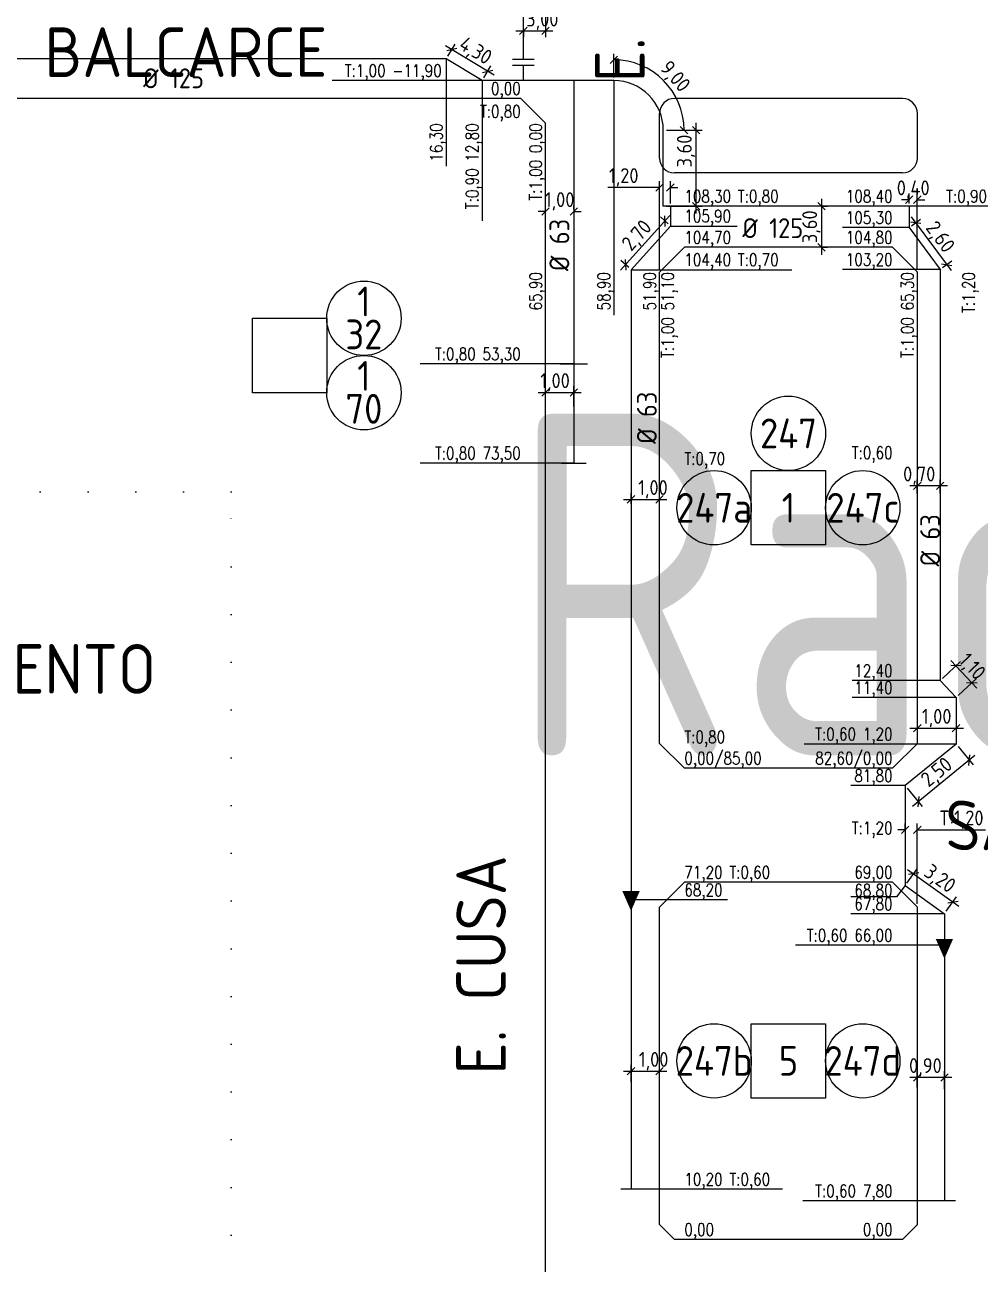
# Model space of a CAD drawing. Extents: x -48 to 13651, y -112 to 3468.
# Drawn here: x 987.2 to 1179.9, y 1234.2 to 1484 of the extents above; entities that cross this region are included whole.
import ezdxf
from ezdxf.enums import TextEntityAlignment as Align

# ---------------------------------------------------------------- set-up
doc = ezdxf.new("R2010")
doc.units = 0
doc.header["$LTSCALE"] = 6
doc.header["$MEASUREMENT"] = 0
doc.linetypes.add('DOT2', pattern=[3.175, 0, -3.175])
doc.linetypes.add('HIDDEN', pattern=[0.375, 0.25, -0.125])
doc.layers.get('0').update_dxf_attribs({"linetype": 'CONTINUOUS'})
doc.layers.get('DEFPOINTS').update_dxf_attribs({"linetype": 'CONTINUOUS'})
for name, color, linetype in [('125', 101, 'CONTINUOUS'), ('50', 41, 'CONTINUOUS'), ('63', 171, 'CONTINUOUS'), ('CAS', 7, 'CONTINUOUS'), ('CAÑERIA SIN CROQUIS', 210, 'HIDDEN'), ('Caño 110mm', 170, 'CONTINUOUS'), ('COTA', 2, 'CONTINUOUS'), ('MANZANAS', 7, 'CONTINUOUS'), ('NOMB_CALLES', 4, 'CONTINUOUS'), ('NUMERO-CROQUIS', 13, 'CONTINUOUS'), ('NUMERO-MANZANA', 4, 'CONTINUOUS'), ('PROGRESIVA', 60, 'CONTINUOUS'), ('RADIO', 4, 'DOT2'), ('REDUCCIONES', 13, 'CONTINUOUS'), ('TXTDIAMETRO', 7, 'CONTINUOUS')]:
    doc.layers.add(name, color=color, linetype=linetype)
doc.layers.add('ATENCION', color=7, linetype='CONTINUOUS', plot=False)
doc.styles.add('ABADIMTCONDE', font='isocp.shx')
doc.styles.add('GEOSLAB703LTBT', font='isocp.shx', dxfattribs={"width": 0.9, "height": 8})
doc.styles.add('ROMANS', font='romans.shx', dxfattribs={"width": 0.8, "height": 2.5})
doc.dimstyles.new('COTA02', dxfattribs={"dimtxt": 3, "dimasz": 1.5, "dimexe": 1.25, "dimexo": 0.625, "dimgap": 0.3, "dimtad": 1, "dimtoh": 1, "dimdsep": 46, "dimlunit": 6, "dimtxsty": 'ABADIMTCONDE', "dimblk1": 'OBLIQUE', "dimblk2": 'OBLIQUE', "dimsah": 1, "dimcen": 2.5, "dimdle": 1.5, "dimclrd": 60, "dimclre": 60, "dimclrt": 256, "dimadec": 0, "dimazin": 0, "dimtfac": 1, "dimtix": 1, "dimtofl": 0, "dimtmove": 0, "dimatfit": 0, "dimldrblk": 'OBLIQUE', "dimfxl": 1, "dimtolj": 1, "dimtzin": 0, "dimarcsym": 0})

# ---------------------------------------------------------------- blocks, each defined once
blk = doc.blocks.new('CUPLARED')
at = {"layer": 'REDUCCIONES'}
blk.add_lwpolyline([(4, 0, 0, 3.5, 0), (0, 0, 3.5, 3.5, 0)], format="xyseb", dxfattribs=at)
blk = doc.blocks.new('D63')
at = {"layer": 'TXTDIAMETRO', "color": 7, "ltscale": 0.1, "style": 'ABADIMTCONDE'}
blk.add_text('Ø 63', height=4, dxfattribs=at).set_placement((0, 0), align=Align.MIDDLE)
blk = doc.blocks.new('_OBLIQUE')
at = {"color": 0, "linetype": 'ByBlock'}
blk.add_line((-0.5, -0.5), (0.5, 0.5), dxfattribs=at)
blk = doc.blocks.new('*D1044')
at = {"layer": 'COTA', "color": 60, "lineweight": -2, "transparency": 16777216}
for p, q in [((1147.89, 1448.94), (1147.89, 1437.65)), ((1147.89, 1447.44), (1149.14, 1447.44)), ((1147.89, 1439.15), (1149.14, 1439.15))]:
    blk.add_line(p, q, dxfattribs=at)
at = {"layer": 'DEFPOINTS', "color": 0, "transparency": 16777216}
for p in [(1147.27, 1447.44), (1147.27, 1439.15), (1147.89, 1439.15)]:
    blk.add_point(p, dxfattribs=at)
at = {"layer": 'COTA', "color": 60, "lineweight": -2, "transparency": 16777216, "xscale": 1.5, "yscale": 1.5, "zscale": 1.5}
for p, rotation in [((1147.89, 1447.44), 90), ((1147.89, 1439.15), 270)]:
    blk.add_blockref('_OBLIQUE', p, dxfattribs=dict(at, rotation=rotation))
at = {"layer": 'COTA', "transparency": 16777216, "insert": (1145.87, 1443.29), "char_height": 3, "attachment_point": 5, "rotation": 90, "style": 'ABADIMTCONDE'}
blk.add_mtext('\\A1;3,60', dxfattribs=at)
blk = doc.blocks.new('*D1045')
at = {"layer": 'COTA', "color": 60, "lineweight": -2, "transparency": 16777216}
for p, q in [((1117.32, 1445.54), (1107.38, 1434.51)), ((1116.95, 1443.86), (1115.39, 1445.27)), ((1109.01, 1435.05), (1107.45, 1436.46))]:
    blk.add_line(p, q, dxfattribs=at)
at = {"layer": 'DEFPOINTS', "color": 0, "transparency": 16777216}
for p in [(1117.41, 1443.44), (1108.38, 1435.63), (1109.48, 1434.64)]:
    blk.add_point(p, dxfattribs=at)
at = {"layer": 'COTA', "color": 60, "lineweight": -2, "transparency": 16777216, "xscale": 1.5, "yscale": 1.5, "zscale": 1.5}
for p, rotation in [((1116.32, 1444.43), 47.97185518102363), ((1108.38, 1435.63), 227.9718551810236)]:
    blk.add_blockref('_OBLIQUE', p, dxfattribs=dict(at, rotation=rotation))
at = {"layer": 'COTA', "transparency": 16777216, "insert": (1110.84, 1441.38), "char_height": 3, "attachment_point": 5, "rotation": 47.9719, "style": 'ABADIMTCONDE'}
blk.add_mtext('\\A1;2,70', dxfattribs=at)
blk = doc.blocks.new('*D1046')
at = {"layer": 'COTA', "color": 60, "lineweight": -2, "transparency": 16777216}
for p, q in [((1109.48, 1387.46), (1109.48, 1389.59)), ((1115.23, 1387.27), (1115.23, 1389.59)), ((1107.98, 1388.34), (1116.73, 1388.34))]:
    blk.add_line(p, q, dxfattribs=at)
at = {"layer": 'DEFPOINTS', "color": 0, "transparency": 16777216}
for p in [(1109.48, 1386.84), (1115.23, 1388.34), (1115.23, 1386.65)]:
    blk.add_point(p, dxfattribs=at)
at = {"layer": 'COTA', "color": 60, "lineweight": -2, "transparency": 16777216, "xscale": 1.5, "yscale": 1.5, "zscale": 1.5, "rotation": 180}
blk.add_blockref('_OBLIQUE', (1109.48, 1388.34), dxfattribs=at)
at = {"layer": 'COTA', "color": 60, "lineweight": -2, "transparency": 16777216, "xscale": 1.5, "yscale": 1.5, "zscale": 1.5}
blk.add_blockref('_OBLIQUE', (1115.23, 1388.34), dxfattribs=at)
at = {"layer": 'COTA', "transparency": 16777216, "insert": (1113.9, 1390.37), "char_height": 3, "attachment_point": 5, "style": 'ABADIMTCONDE'}
blk.add_mtext('\\A1;1,00', dxfattribs=at)
blk = doc.blocks.new('*D1047')
at = {"layer": 'COTA', "color": 60, "lineweight": -2, "transparency": 16777216}
for p, q in [((1109.48, 1270.95), (1109.48, 1274.32)), ((1115.23, 1270.95), (1115.23, 1274.32)), ((1107.98, 1273.07), (1116.73, 1273.07))]:
    blk.add_line(p, q, dxfattribs=at)
at = {"layer": 'DEFPOINTS', "color": 0, "transparency": 16777216}
for p in [(1115.23, 1273.07), (1109.48, 1270.33), (1115.23, 1270.33)]:
    blk.add_point(p, dxfattribs=at)
at = {"layer": 'COTA', "color": 60, "lineweight": -2, "transparency": 16777216, "xscale": 1.5, "yscale": 1.5, "zscale": 1.5, "rotation": 180}
blk.add_blockref('_OBLIQUE', (1109.48, 1273.07), dxfattribs=at)
at = {"layer": 'COTA', "color": 60, "lineweight": -2, "transparency": 16777216, "xscale": 1.5, "yscale": 1.5, "zscale": 1.5}
blk.add_blockref('_OBLIQUE', (1115.23, 1273.07), dxfattribs=at)
at = {"layer": 'COTA', "transparency": 16777216, "insert": (1114.04, 1275.09), "char_height": 3, "attachment_point": 5, "style": 'ABADIMTCONDE'}
blk.add_mtext('\\A1;1,00', dxfattribs=at)
blk = doc.blocks.new('*D1048')
at = {"layer": 'COTA', "color": 60, "lineweight": -2, "transparency": 16777216}
for p, q in [((1166, 1445.3), (1174.05, 1434.45)), ((1166.07, 1443.49), (1167.89, 1444.84)), ((1172.34, 1435.05), (1174.16, 1436.4))]:
    blk.add_line(p, q, dxfattribs=at)
at = {"layer": 'DEFPOINTS', "color": 0, "transparency": 16777216}
for p in [(1165.57, 1443.11), (1171.84, 1434.68), (1173.16, 1435.66)]:
    blk.add_point(p, dxfattribs=at)
at = {"layer": 'COTA', "color": 60, "lineweight": -2, "transparency": 16777216, "xscale": 1.5, "yscale": 1.5, "zscale": 1.5}
for p, rotation in [((1166.89, 1444.09), 126.6043029585304), ((1173.16, 1435.66), 306.6043029585304)]:
    blk.add_blockref('_OBLIQUE', p, dxfattribs=dict(at, rotation=rotation))
at = {"layer": 'COTA', "transparency": 16777216, "insert": (1171.65, 1441.08), "char_height": 3, "attachment_point": 5, "rotation": 306.6043, "style": 'ABADIMTCONDE'}
blk.add_mtext('\\A1;2,60', dxfattribs=at)
blk = doc.blocks.new('*D1049')
at = {"layer": 'COTA', "color": 60, "lineweight": -2, "transparency": 16777216}
for p, q in [((1167.23, 1389.53), (1167.23, 1392.33)), ((1171.84, 1389.53), (1171.84, 1392.33)), ((1173.34, 1391.08), (1165.73, 1391.08))]:
    blk.add_line(p, q, dxfattribs=at)
at = {"layer": 'DEFPOINTS', "color": 0, "transparency": 16777216}
for p in [(1167.23, 1391.08), (1167.23, 1388.9), (1171.84, 1388.9)]:
    blk.add_point(p, dxfattribs=at)
at = {"layer": 'COTA', "color": 60, "lineweight": -2, "transparency": 16777216, "xscale": 1.5, "yscale": 1.5, "zscale": 1.5, "rotation": 180}
blk.add_blockref('_OBLIQUE', (1167.23, 1391.08), dxfattribs=at)
at = {"layer": 'COTA', "color": 60, "lineweight": -2, "transparency": 16777216, "xscale": 1.5, "yscale": 1.5, "zscale": 1.5}
blk.add_blockref('_OBLIQUE', (1171.84, 1391.08), dxfattribs=at)
at = {"layer": 'COTA', "transparency": 16777216, "insert": (1167.61, 1393.1), "char_height": 3, "attachment_point": 5, "style": 'ABADIMTCONDE'}
blk.add_mtext('\\A1;0,70', dxfattribs=at)
blk = doc.blocks.new('*D1050')
at = {"layer": 'COTA', "color": 60, "lineweight": -2, "transparency": 16777216}
for p, q in [((1178.86, 1336.71), (1166.27, 1326.44)), ((1175.44, 1338.53), (1178.49, 1334.8)), ((1165.17, 1330.15), (1168.23, 1326.42))]:
    blk.add_line(p, q, dxfattribs=at)
at = {"layer": 'DEFPOINTS', "color": 0, "transparency": 16777216}
for p in [(1175.04, 1339.02), (1164.78, 1330.64), (1167.43, 1327.39)]:
    blk.add_point(p, dxfattribs=at)
at = {"layer": 'COTA', "color": 60, "lineweight": -2, "transparency": 16777216, "xscale": 1.5, "yscale": 1.5, "zscale": 1.5}
for p, rotation in [((1177.7, 1335.76), 39.22643586594092), ((1167.43, 1327.39), 219.2264358659409)]:
    blk.add_blockref('_OBLIQUE', p, dxfattribs=dict(at, rotation=rotation))
at = {"layer": 'COTA', "transparency": 16777216, "insert": (1171.3, 1333.16), "char_height": 3, "attachment_point": 5, "rotation": 39.2264, "style": 'ABADIMTCONDE'}
blk.add_mtext('\\A1;2,50', dxfattribs=at)
blk = doc.blocks.new('*D1051')
at = {"layer": 'COTA', "color": 60, "lineweight": -2, "transparency": 16777216}
for p, q in [((1165.14, 1310.99), (1167.22, 1313.88)), ((1165.27, 1313.74), (1175.62, 1306.3)), ((1173.06, 1305.3), (1175.13, 1308.19))]:
    blk.add_line(p, q, dxfattribs=at)
at = {"layer": 'DEFPOINTS', "color": 0, "transparency": 16777216}
for p in [(1164.78, 1310.48), (1174.4, 1307.17), (1172.69, 1304.79)]:
    blk.add_point(p, dxfattribs=at)
at = {"layer": 'COTA', "color": 60, "lineweight": -2, "transparency": 16777216, "xscale": 1.5, "yscale": 1.5, "zscale": 1.5}
for p, rotation in [((1166.49, 1312.86), 144.2719651784086), ((1174.4, 1307.17), 324.2719651784086)]:
    blk.add_blockref('_OBLIQUE', p, dxfattribs=dict(at, rotation=rotation))
at = {"layer": 'COTA', "transparency": 16777216, "insert": (1171.63, 1311.66), "char_height": 3, "attachment_point": 5, "rotation": 324.272, "style": 'ABADIMTCONDE'}
blk.add_mtext('\\A1;3,20', dxfattribs=at)
blk = doc.blocks.new('*D1052')
at = {"layer": 'COTA', "color": 60, "lineweight": -2, "transparency": 16777216}
for p, q in [((1174.19, 1271.81), (1165.73, 1271.81)), ((1167.23, 1269.77), (1167.23, 1273.06)), ((1172.69, 1269.44), (1172.69, 1273.06))]:
    blk.add_line(p, q, dxfattribs=at)
at = {"layer": 'DEFPOINTS', "color": 0, "transparency": 16777216}
for p in [(1167.23, 1271.81), (1167.23, 1269.14), (1172.69, 1268.81)]:
    blk.add_point(p, dxfattribs=at)
at = {"layer": 'COTA', "color": 60, "lineweight": -2, "transparency": 16777216, "xscale": 1.5, "yscale": 1.5, "zscale": 1.5, "rotation": 180}
blk.add_blockref('_OBLIQUE', (1167.23, 1271.81), dxfattribs=at)
at = {"layer": 'COTA', "color": 60, "lineweight": -2, "transparency": 16777216, "xscale": 1.5, "yscale": 1.5, "zscale": 1.5}
blk.add_blockref('_OBLIQUE', (1172.69, 1271.81), dxfattribs=at)
at = {"layer": 'COTA', "transparency": 16777216, "insert": (1168.86, 1273.84), "char_height": 3, "attachment_point": 5, "style": 'ABADIMTCONDE'}
blk.add_mtext('\\A1;0,90', dxfattribs=at)
blk = doc.blocks.new('*D1055')
at = {"layer": 'COTA', "color": 60, "lineweight": -2, "transparency": 16777216}
for p, q in [((1081.85, 1473.85), (1072.04, 1479.77)), ((1072.52, 1477.66), (1073.97, 1480.07)), ((1079.76, 1473.29), (1081.21, 1475.7))]:
    blk.add_line(p, q, dxfattribs=at)
at = {"layer": 'DEFPOINTS', "color": 0, "transparency": 16777216}
for p in [(1072.2, 1477.13), (1073.33, 1479), (1079.43, 1472.76)]:
    blk.add_point(p, dxfattribs=at)
at = {"layer": 'COTA', "color": 60, "lineweight": -2, "transparency": 16777216, "xscale": 1.5, "yscale": 1.5, "zscale": 1.5}
for p, rotation in [((1073.33, 1479), 148.8699643468437), ((1080.56, 1474.63), 328.8699643468437)]:
    blk.add_blockref('_OBLIQUE', p, dxfattribs=dict(at, rotation=rotation))
at = {"layer": 'COTA', "transparency": 16777216, "insert": (1077.99, 1478.55), "char_height": 3, "attachment_point": 5, "rotation": 328.87, "style": 'ABADIMTCONDE'}
blk.add_mtext('\\A1;4,30', dxfattribs=at)
blk = doc.blocks.new('*D1147')
at = {"layer": 'COTA', "color": 60, "lineweight": -2, "transparency": 16777216}
for p, q in [((1105.99, 1473.38), (1105.99, 1478.18)), ((1116.61, 1462.76), (1121.42, 1462.76))]:
    blk.add_line(p, q, dxfattribs=at)
blk.add_arc((1105.99, 1462.76), 14.18, 0, 90, dxfattribs=at)
at = {"layer": 'DEFPOINTS', "color": 0, "transparency": 16777216}
for p in [(1113.08, 1475.04), (1105.99, 1472.76), (1105.99, 1462.76), (1115.99, 1462.76)]:
    blk.add_point(p, dxfattribs=at)
at = {"layer": 'COTA', "color": 60, "lineweight": -2, "transparency": 16777216, "xscale": 1.5, "yscale": 1.5, "zscale": 1.5}
for p, rotation in [((1105.99, 1476.93), 179.9999999999999), ((1120.17, 1462.76), 270.0000000000008)]:
    blk.add_blockref('_OBLIQUE', p, dxfattribs=dict(at, rotation=rotation))
at = {"layer": 'COTA', "transparency": 16777216, "insert": (1118.19, 1473.42), "char_height": 3, "attachment_point": 5, "rotation": 311.1441, "style": 'ABADIMTCONDE'}
blk.add_mtext('\\A1;9,00', dxfattribs=at)
blk = doc.blocks.new('*D1148')
at = {"layer": 'DEFPOINTS', "color": 0, "transparency": 16777216}
for p in [(1115.99, 1462.76), (1122.6, 1462.76), (1115.99, 1447.44)]:
    blk.add_point(p, dxfattribs=at)
at = {"layer": 'PROGRESIVA', "color": 60, "lineweight": -2, "transparency": 16777216}
for p, q in [((1122.6, 1445.94), (1122.6, 1464.26)), ((1116.61, 1462.76), (1123.85, 1462.76)), ((1116.61, 1447.44), (1123.85, 1447.44))]:
    blk.add_line(p, q, dxfattribs=at)
at = {"layer": 'PROGRESIVA', "color": 60, "lineweight": -2, "transparency": 16777216, "xscale": 1.5, "yscale": 1.5, "zscale": 1.5}
for p, rotation in [((1122.6, 1462.76), 90), ((1122.6, 1447.44), 270)]:
    blk.add_blockref('_OBLIQUE', p, dxfattribs=dict(at, rotation=rotation))
at = {"layer": 'PROGRESIVA', "transparency": 16777216, "insert": (1120.58, 1458.56), "char_height": 3, "attachment_point": 5, "rotation": 90, "style": 'ABADIMTCONDE'}
blk.add_mtext('\\A1;3,60', dxfattribs=at)
blk = doc.blocks.new('*D1149')
at = {"layer": 'DEFPOINTS', "color": 0, "transparency": 16777216}
for p in [(1115.23, 1451.22), (1117.41, 1447.37), (1115.23, 1434.15)]:
    blk.add_point(p, dxfattribs=at)
at = {"layer": 'PROGRESIVA', "color": 60, "lineweight": -2, "transparency": 16777216}
for p, q in [((1115.23, 1434.77), (1115.23, 1452.47)), ((1117.41, 1447.99), (1117.41, 1452.47)), ((1115.23, 1451.22), (1104.78, 1451.22)), ((1117.41, 1451.22), (1118.91, 1451.22))]:
    blk.add_line(p, q, dxfattribs=at)
at = {"layer": 'PROGRESIVA', "color": 60, "lineweight": -2, "transparency": 16777216, "xscale": 1.5, "yscale": 1.5, "zscale": 1.5}
blk.add_blockref('_OBLIQUE', (1115.23, 1451.22), dxfattribs=at)
at = {"layer": 'PROGRESIVA', "color": 60, "lineweight": -2, "transparency": 16777216, "xscale": 1.5, "yscale": 1.5, "zscale": 1.5, "rotation": 180}
blk.add_blockref('_OBLIQUE', (1117.41, 1451.22), dxfattribs=at)
at = {"layer": 'PROGRESIVA', "transparency": 16777216, "insert": (1108.01, 1453.25), "char_height": 3, "attachment_point": 5, "style": 'ABADIMTCONDE'}
blk.add_mtext('\\A1;1,20', dxfattribs=at)
blk = doc.blocks.new('*D1150')
at = {"layer": 'DEFPOINTS', "color": 0, "transparency": 16777216}
for p in [(1165.57, 1448.75), (1165.57, 1447.38), (1167.23, 1434.15)]:
    blk.add_point(p, dxfattribs=at)
at = {"layer": 'PROGRESIVA', "color": 60, "lineweight": -2, "transparency": 16777216}
for p, q in [((1165.57, 1448.01), (1165.57, 1450)), ((1167.23, 1434.77), (1167.23, 1450)), ((1165.57, 1448.75), (1164.07, 1448.75)), ((1167.23, 1448.75), (1168.73, 1448.75))]:
    blk.add_line(p, q, dxfattribs=at)
at = {"layer": 'PROGRESIVA', "color": 60, "lineweight": -2, "transparency": 16777216, "xscale": 1.5, "yscale": 1.5, "zscale": 1.5}
blk.add_blockref('_OBLIQUE', (1165.57, 1448.75), dxfattribs=at)
at = {"layer": 'PROGRESIVA', "color": 60, "lineweight": -2, "transparency": 16777216, "xscale": 1.5, "yscale": 1.5, "zscale": 1.5, "rotation": 180}
blk.add_blockref('_OBLIQUE', (1167.23, 1448.75), dxfattribs=at)
at = {"layer": 'PROGRESIVA', "transparency": 16777216, "insert": (1166.4, 1450.78), "char_height": 3, "attachment_point": 5, "style": 'ABADIMTCONDE'}
blk.add_mtext('\\A1;0,40', dxfattribs=at)
blk = doc.blocks.new('*D1151')
at = {"layer": 'DEFPOINTS', "color": 0, "transparency": 16777216}
for p in [(1171.84, 1351.79), (1178.23, 1351.37), (1175.04, 1348.37)]:
    blk.add_point(p, dxfattribs=at)
at = {"layer": 'PROGRESIVA', "color": 60, "lineweight": -2, "transparency": 16777216}
for p, q in [((1172.29, 1352.22), (1175.94, 1355.64)), ((1174, 1355.88), (1179.26, 1350.28)), ((1175.5, 1348.8), (1179.15, 1352.23))]:
    blk.add_line(p, q, dxfattribs=at)
at = {"layer": 'PROGRESIVA', "color": 60, "lineweight": -2, "transparency": 16777216, "xscale": 1.5, "yscale": 1.5, "zscale": 1.5}
for p, rotation in [((1175.03, 1354.79), 133.1953950837155), ((1178.23, 1351.37), 313.1953950837155)]:
    blk.add_blockref('_OBLIQUE', p, dxfattribs=dict(at, rotation=rotation))
at = {"layer": 'PROGRESIVA', "transparency": 16777216, "insert": (1178.11, 1354.46), "char_height": 3, "attachment_point": 5, "rotation": 313.1954, "style": 'ABADIMTCONDE'}
blk.add_mtext('\\A1;1,10', dxfattribs=at)
blk = doc.blocks.new('*D1152')
at = {"layer": 'DEFPOINTS', "color": 0, "transparency": 16777216}
for p in [(1167.23, 1343.19), (1175.04, 1343.19), (1175.04, 1342.23)]:
    blk.add_point(p, dxfattribs=at)
at = {"layer": 'PROGRESIVA', "color": 60, "lineweight": -2, "transparency": 16777216}
for p, q in [((1165.73, 1342.23), (1176.54, 1342.23)), ((1167.23, 1342.57), (1167.23, 1340.98)), ((1175.04, 1342.57), (1175.04, 1340.98))]:
    blk.add_line(p, q, dxfattribs=at)
at = {"layer": 'PROGRESIVA', "color": 60, "lineweight": -2, "transparency": 16777216, "xscale": 1.5, "yscale": 1.5, "zscale": 1.5, "rotation": 180}
blk.add_blockref('_OBLIQUE', (1167.23, 1342.23), dxfattribs=at)
at = {"layer": 'PROGRESIVA', "color": 60, "lineweight": -2, "transparency": 16777216, "xscale": 1.5, "yscale": 1.5, "zscale": 1.5}
blk.add_blockref('_OBLIQUE', (1175.04, 1342.23), dxfattribs=at)
at = {"layer": 'PROGRESIVA', "transparency": 16777216, "insert": (1171.14, 1344.25), "char_height": 3, "attachment_point": 5, "style": 'ABADIMTCONDE'}
blk.add_mtext('\\A1;1,00', dxfattribs=at)
blk = doc.blocks.new('*D1153')
at = {"layer": 'DEFPOINTS', "color": 0, "transparency": 16777216}
for p in [(1167.23, 1321.74), (1164.78, 1321.32), (1167.23, 1306.15)]:
    blk.add_point(p, dxfattribs=at)
at = {"layer": 'PROGRESIVA', "color": 60, "lineweight": -2, "transparency": 16777216}
for p, q in [((1164.78, 1321.74), (1163.28, 1321.74)), ((1164.78, 1321.95), (1164.78, 1322.99)), ((1167.23, 1306.77), (1167.23, 1322.99)), ((1167.23, 1321.74), (1180.99, 1321.74))]:
    blk.add_line(p, q, dxfattribs=at)
at = {"layer": 'PROGRESIVA', "color": 60, "lineweight": -2, "transparency": 16777216, "xscale": 1.5, "yscale": 1.5, "zscale": 1.5}
blk.add_blockref('_OBLIQUE', (1164.78, 1321.74), dxfattribs=at)
at = {"layer": 'PROGRESIVA', "color": 60, "lineweight": -2, "transparency": 16777216, "xscale": 1.5, "yscale": 1.5, "zscale": 1.5, "rotation": 180}
blk.add_blockref('_OBLIQUE', (1167.23, 1321.74), dxfattribs=at)
at = {"layer": 'PROGRESIVA', "transparency": 16777216, "insert": (1176.11, 1323.76), "char_height": 3, "attachment_point": 5, "style": 'ABADIMTCONDE'}
blk.add_mtext('\\A1;T:1,20', dxfattribs=at)
blk = doc.blocks.new('*D1155')
at = {"layer": 'DEFPOINTS', "color": 0, "transparency": 16777216}
for p in [(1092.23, 1504.15), (1087.76, 1483.62), (1092.23, 1482.79)]:
    blk.add_point(p, dxfattribs=at)
at = {"layer": 'PROGRESIVA', "color": 60, "lineweight": -2, "transparency": 16777216}
for p, q in [((1092.23, 1503.52), (1092.23, 1481.54)), ((1086.26, 1482.79), (1093.73, 1482.79)), ((1087.76, 1482.99), (1087.76, 1481.54))]:
    blk.add_line(p, q, dxfattribs=at)
at = {"layer": 'PROGRESIVA', "color": 60, "lineweight": -2, "transparency": 16777216, "xscale": 1.5, "yscale": 1.5, "zscale": 1.5, "rotation": 180}
blk.add_blockref('_OBLIQUE', (1087.76, 1482.79), dxfattribs=at)
at = {"layer": 'PROGRESIVA', "color": 60, "lineweight": -2, "transparency": 16777216, "xscale": 1.5, "yscale": 1.5, "zscale": 1.5}
blk.add_blockref('_OBLIQUE', (1092.23, 1482.79), dxfattribs=at)
at = {"layer": 'PROGRESIVA', "transparency": 16777216, "insert": (1091.58, 1484.81), "char_height": 3, "attachment_point": 5, "style": 'ABADIMTCONDE'}
blk.add_mtext('\\A1;3,00', dxfattribs=at)
blk = doc.blocks.new('*D1450')
at = {"layer": 'DEFPOINTS', "color": 0, "transparency": 16777216}
for p in [(1092.23, 1446.22), (1097.94, 1446.38), (1097.94, 1446.22)]:
    blk.add_point(p, dxfattribs=at)
at = {"layer": 'PROGRESIVA', "color": 60, "lineweight": -2, "transparency": 16777216}
for p, q in [((1092.23, 1446.84), (1092.23, 1447.63)), ((1097.94, 1446.84), (1097.94, 1447.63)), ((1092.23, 1446.38), (1090.73, 1446.38)), ((1097.94, 1446.38), (1099.44, 1446.38))]:
    blk.add_line(p, q, dxfattribs=at)
at = {"layer": 'PROGRESIVA', "color": 60, "lineweight": -2, "transparency": 16777216, "xscale": 1.5, "yscale": 1.5, "zscale": 1.5}
blk.add_blockref('_OBLIQUE', (1092.23, 1446.38), dxfattribs=at)
at = {"layer": 'PROGRESIVA', "color": 60, "lineweight": -2, "transparency": 16777216, "xscale": 1.5, "yscale": 1.5, "zscale": 1.5, "rotation": 180}
blk.add_blockref('_OBLIQUE', (1097.94, 1446.38), dxfattribs=at)
at = {"layer": 'PROGRESIVA', "transparency": 16777216, "insert": (1095.08, 1448.41), "char_height": 3, "attachment_point": 5, "style": 'ABADIMTCONDE'}
blk.add_mtext('\\A1;1,00', dxfattribs=at)
blk = doc.blocks.new('*D1565')
at = {"layer": 'DEFPOINTS', "color": 0, "transparency": 16777216}
for p in [(1097.94, 1409.89), (1092.23, 1406.43), (1097.94, 1406.43)]:
    blk.add_point(p, dxfattribs=at)
at = {"layer": 'PROGRESIVA', "color": 60, "lineweight": -2, "transparency": 16777216}
for p, q in [((1090.73, 1409.89), (1099.44, 1409.89)), ((1092.23, 1407.06), (1092.23, 1411.14)), ((1097.94, 1407.06), (1097.94, 1411.14))]:
    blk.add_line(p, q, dxfattribs=at)
at = {"layer": 'PROGRESIVA', "color": 60, "lineweight": -2, "transparency": 16777216, "xscale": 1.5, "yscale": 1.5, "zscale": 1.5, "rotation": 180}
blk.add_blockref('_OBLIQUE', (1092.23, 1409.89), dxfattribs=at)
at = {"layer": 'PROGRESIVA', "color": 60, "lineweight": -2, "transparency": 16777216, "xscale": 1.5, "yscale": 1.5, "zscale": 1.5}
blk.add_blockref('_OBLIQUE', (1097.94, 1409.89), dxfattribs=at)
at = {"layer": 'PROGRESIVA', "transparency": 16777216, "insert": (1094.15, 1411.92), "char_height": 3, "attachment_point": 5, "style": 'ABADIMTCONDE'}
blk.add_mtext('\\A1;1,00', dxfattribs=at)
blk = doc.blocks.new('Ø125')
at = {"layer": 'TXTDIAMETRO', "color": 7, "ltscale": 0.1, "style": 'ABADIMTCONDE'}
blk.add_text('Ø 125', height=4, dxfattribs=at).set_placement((0, 0), align=Align.MIDDLE)

msp = doc.modelspace()

# ---------------------------------------------------------------- linework, layer by layer
at = {"layer": '125', "ltscale": 0.1}
for p, q in [((1072.196, 1477.129), (693.22, 1477.129)), ((1079.434, 1472.758), (1072.196, 1477.129)), ((1105.989, 1472.758), (1079.434, 1472.758)), ((1115.989, 1447.437), (1115.989, 1462.758)), ((1381.531, 1447.437), (1115.989, 1447.437))]:
    msp.add_line(p, q, dxfattribs=at)
msp.add_arc((1105.989, 1462.758), 10, 0, 90, dxfattribs=at)
at = {"layer": '50', "ltscale": 0.1}
for p, q in [((1109.477, 1308.172), (1109.477, 1249.345)), ((1172.691, 1298.45), (1172.691, 1246.945))]:
    msp.add_line(p, q, dxfattribs=at)
at = {"layer": '63', "ltscale": 0.1}
for p, q in [((1087.761, 1477.078), (1087.761, 1491.08)), ((1087.761, 1472.758), (1087.761, 1475.843)), ((1117.413, 1447.368), (1117.413, 1443.441)), ((1165.57, 1447.382), (1165.57, 1443.113)), ((1117.413, 1443.441), (1109.477, 1434.636)), ((1165.57, 1443.113), (1171.836, 1434.678)), ((1109.477, 1434.636), (1109.477, 1308.172)), ((1171.836, 1434.678), (1171.836, 1351.79)), ((1171.836, 1351.79), (1175.042, 1348.374)), ((1175.042, 1348.374), (1175.042, 1339.016)), ((1175.042, 1339.016), (1164.779, 1330.638)), ((1164.779, 1330.638), (1164.779, 1310.484)), ((1164.779, 1310.484), (1172.691, 1304.793)), ((1172.691, 1304.793), (1172.691, 1298.45))]:
    msp.add_line(p, q, dxfattribs=at)
at = {"layer": 'CAS', "ltscale": 0.1}
for p, q in [((1095.165, 1415.645), (1100.705, 1415.645)), ((1095.435, 1395.645), (1100.435, 1395.645)), ((1107.425, 1249.345), (1111.529, 1249.345)), ((1174.936, 1246.945), (1170.446, 1246.945))]:
    msp.add_line(p, q, dxfattribs=at)
at = {"layer": 'Caño 110mm', "ltscale": 0.1}
for p, q in [((1097.935, 1472.758), (1097.935, 1415.645)), ((1097.935, 1415.645), (1097.935, 1395.645))]:
    msp.add_line(p, q, dxfattribs=at)
at = {"layer": 'MANZANAS'}
for p, q in [((1087.234, 1469.145), (737.234, 1469.145)), ((1092.234, 1464.145), (1087.234, 1469.145)), ((1164.234, 1469.145), (1118.234, 1469.145)), ((1092.234, 1214.145), (1092.234, 1464.145)), ((1115.234, 1457.145), (1115.234, 1466.145)), ((1167.234, 1457.145), (1167.234, 1466.145)), ((1164.234, 1454.145), (1118.234, 1454.145)), ((1120.234, 1439.145), (1115.234, 1434.145)), ((1162.234, 1439.145), (1120.234, 1439.145)), ((1167.234, 1434.145), (1162.234, 1439.145)), ((1115.234, 1339.145), (1115.234, 1434.145)), ((1167.234, 1339.145), (1167.234, 1434.145)), ((1120.234, 1334.145), (1115.234, 1339.145)), ((1162.234, 1334.145), (1167.234, 1339.145)), ((1162.234, 1334.145), (1120.234, 1334.145)), ((1120.234, 1311.145), (1115.234, 1306.145)), ((1162.234, 1311.145), (1120.234, 1311.145)), ((1167.234, 1306.145), (1162.234, 1311.145)), ((1115.234, 1242.145), (1115.234, 1306.145)), ((1167.234, 1242.145), (1167.234, 1306.145)), ((1118.234, 1239.145), (1115.234, 1242.145)), ((1167.234, 1242.145), (1164.234, 1239.145)), ((1164.234, 1239.145), (1118.234, 1239.145))]:
    msp.add_line(p, q, dxfattribs=at)
for centre, start, end in [((1118.234, 1466.145), 90, 180), ((1164.234, 1466.145), 0, 90), ((1118.234, 1457.145), 180, 270), ((1164.234, 1457.145), 270, 0)]:
    msp.add_arc(centre, 3, start, end, dxfattribs=at)
at = {"layer": 'NUMERO-CROQUIS'}
for centre in [(1055.592, 1424.841), (1055.592, 1409.841), (1141.234, 1401.645), (1126.234, 1386.645), (1156.234, 1386.645), (1126.234, 1275.145), (1156.234, 1275.145)]:
    msp.add_circle(centre, 7.5, dxfattribs=at)
at = {"layer": 'NUMERO-MANZANA'}
for points in [[(1033.092, 1424.841), (1048.092, 1424.841), (1048.092, 1409.841), (1033.092, 1409.841)], [(1133.734, 1394.145), (1148.734, 1394.145), (1148.734, 1379.145), (1133.734, 1379.145)], [(1133.734, 1282.645), (1148.734, 1282.645), (1148.734, 1267.645), (1133.734, 1267.645)]]:
    msp.add_lwpolyline(points, close=True, dxfattribs=at)
at = {"layer": 'PROGRESIVA'}
for p, q in [((1072.196, 1477.129), (1072.196, 1455.506)), ((1079.434, 1472.758), (1049.194, 1472.758)), ((1079.434, 1472.758), (1079.434, 1444.509)), ((1105.989, 1472.758), (1105.989, 1425.446)), ((1117.413, 1443.441), (1130.886, 1443.441)), ((1165.57, 1443.113), (1152.149, 1443.113)), ((1109.477, 1434.636), (1141.932, 1434.636)), ((1171.836, 1434.678), (1152.149, 1434.678)), ((1097.935, 1415.645), (1066.936, 1415.645)), ((1097.935, 1395.645), (1066.936, 1395.645)), ((1171.836, 1351.79), (1154.082, 1351.79)), ((1175.042, 1348.374), (1154.082, 1348.374)), ((1175.042, 1339.016), (1144.417, 1339.016)), ((1164.779, 1330.638), (1153.806, 1330.638)), ((1164.779, 1310.484), (1163.057, 1308.215)), ((1109.485, 1307.648), (1128.953, 1307.648)), ((1163.057, 1308.215), (1153.806, 1308.215)), ((1172.691, 1304.793), (1153.806, 1304.793)), ((1172.691, 1298.45), (1142.622, 1298.45)), ((1109.477, 1249.345), (1139.999, 1249.345)), ((1172.691, 1246.945), (1144.141, 1246.945))]:
    msp.add_line(p, q, dxfattribs=at)
at = {"layer": 'RADIO', "color": 4, "ltscale": 0.5}
for p, q in [((1028.818, 1389.878), (29.527, 1389.878)), ((1028.818, 1095.639), (1028.818, 1389.878))]:
    msp.add_line(p, q, dxfattribs=at)
at = {"layer": 'TXTDIAMETRO', "ltscale": 0.1}
for p, q in [((1085.574, 1477.091), (1089.948, 1477.091)), ((1085.574, 1475.843), (1089.948, 1475.843))]:
    msp.add_line(p, q, dxfattribs=at)

# ---------------------------------------------------------------- block references
at = {"layer": 'CAÑERIA SIN CROQUIS', "color": 13, "ltscale": 0.1, "rotation": 90}
for p in [(1095.018, 1439.615), (1112.666, 1404.786), (1169.811, 1380.09)]:
    msp.add_blockref('D63', p, dxfattribs=at)
at = {"layer": 'CAÑERIA SIN CROQUIS', "ltscale": 0.1, "rotation": 270}
for p in [(1109.477, 1309.367), (1172.691, 1299.73)]:
    msp.add_blockref('CUPLARED', p, dxfattribs=at)
at = {"layer": 'COTA'}
for p in [(1017.192, 1473.226), (1138.078, 1443.019)]:
    msp.add_blockref('Ø125', p, dxfattribs=at)

# ---------------------------------------------------------------- texts
at = {"layer": 'ATENCION', "style": 'GEOSLAB703LTBT'}
for p in [(1107.234, 1472.415), (1079.234, 1272.415)]:
    msp.add_text('E. CUSA', height=10, rotation=90, dxfattribs=at).set_placement(p, align=Align.MIDDLE_LEFT)
for s, p in [('BALCARCE', (991.141, 1478.487)), ('SARMIENTO', (1172.887, 1322.621))]:
    msp.add_text(s, height=10, dxfattribs=at).set_placement(p, align=Align.MIDDLE_LEFT)
at = {"layer": 'NOMB_CALLES', "style": 'GEOSLAB703LTBT'}
msp.add_text('SARMIENTO', height=10, dxfattribs=at).set_placement((950.448, 1354.145), align=Align.MIDDLE_LEFT)
at = {"layer": 'NUMERO-CROQUIS', "style": 'GEOSLAB703LTBT'}
for s, p in [('1', (1055.592, 1428.229)), ('32', (1055.592, 1421.591)), ('1', (1055.592, 1413.229)), ('70', (1055.592, 1406.591)), ('247', (1141.234, 1401.645)), ('247a', (1126.234, 1386.645)), ('247c', (1156.234, 1386.645)), ('247b', (1126.234, 1275.145)), ('247d', (1156.234, 1275.145))]:
    msp.add_text(s, height=6, dxfattribs=at).set_placement(p, align=Align.MIDDLE)
at = {"layer": 'NUMERO-MANZANA', "style": 'GEOSLAB703LTBT'}
for s, p in [('1', (1141.234, 1386.645)), ('5', (1141.234, 1275.145))]:
    msp.add_text(s, height=6, dxfattribs=at).set_placement(p, align=Align.MIDDLE)
at = {"layer": 'PROGRESIVA', "style": 'ROMANS', "width": 0.8}
for s, p in [('T:1,00 -11,90', (1071.286, 1472.758)), ('0,00', (1087.234, 1469.145)), ('T:0,80', (1087.234, 1464.538)), ('108,40', (1162.234, 1447.437)), ('T:0,90', (1181.282, 1447.437)), ('105,30', (1162.234, 1443.113)), ('104,80', (1162.234, 1439.145)), ('103,20', (1162.234, 1434.678)), ('T:0,80 53,30', (1087.234, 1415.645)), ('T:0,80 73,50', (1087.234, 1395.645)), ('T:0,60', (1162.234, 1395.725)), ('12,40', (1162.234, 1351.79)), ('11,40', (1162.234, 1348.374)), ('T:0,60 1,20', (1162.234, 1339.016)), ('82,60/0,00', (1162.234, 1334.145)), ('81,80', (1162.234, 1330.638)), ('T:1,20', (1162.234, 1320.081)), ('69,00', (1162.234, 1311.145)), ('68,80', (1162.234, 1307.525)), ('67,80', (1162.234, 1304.793)), ('T:0,60 66,00', (1162.234, 1298.45)), ('T:0,60 7,80', (1162.234, 1246.921)), ('0,00', (1162.234, 1239.145))]:
    msp.add_text(s, height=2.5, dxfattribs=at).set_placement(p, align=Align.BOTTOM_RIGHT)
for s, p in [('16,30', (1072.196, 1464.145)), ('T:0,90 12,80', (1079.434, 1464.145)), ('T:1,00 0,00', (1092.234, 1464.145)), ('65,90', (1092.234, 1434.145)), ('58,90', (1105.989, 1434.145)), ('51,90', (1115.234, 1434.145)), ('T:1,00 51,10', (1118.874, 1434.145)), ('T:1,00 65,30', (1167.234, 1434.145)), ('T:1,20', (1179.581, 1434.145))]:
    msp.add_text(s, height=2.5, rotation=90, dxfattribs=at).set_placement(p, align=Align.BOTTOM_RIGHT)
for s, p in [('108,30 T:0,80', (1120.234, 1447.437)), ('105,90', (1120.234, 1443.441)), ('104,70', (1120.234, 1439.145)), ('104,40 T:0,70', (1120.234, 1434.636)), ('T:0,70', (1120.234, 1394.538)), ('T:0,80', (1120.234, 1338.434)), ('0,00/85,00', (1120.234, 1334.145)), ('71,20 T:0,60', (1120.234, 1311.145)), ('68,20', (1120.234, 1307.607)), ('10,20 T:0,60', (1120.234, 1249.266)), ('0,00', (1120.234, 1239.145))]:
    msp.add_text(s, height=2.5, dxfattribs=at).set_placement(p, align=Align.BOTTOM_LEFT)
at = {"layer": 'RADIO', "color": 4, "ltscale": 0.5, "style": 'GEOSLAB703LTBT', "width": 0.9}
msp.add_text('Radio Nº 5', height=69.1568, dxfattribs=at).set_placement((1084.645, 1336.734))

# ---------------------------------------------------------------- dimensions: what is measured, and where the dimension line sits
at = {"layer": 'COTA'}
for p1, p2, distance, text, picture, middle in [((1079.434, 1472.758), (1072.196, 1477.129), -2.183, '4,30', '*D1055', (1077.991, 1478.546)), ((1117.413, 1443.441), (1109.477, 1434.636), -1.478, '2,70', '*D1045', (1110.843, 1441.384)), ((1165.57, 1443.113), (1171.836, 1434.678), 1.645, '2,60', '*D1048', (1171.65, 1441.084)), ((1164.779, 1310.484), (1172.691, 1304.793), 2.93, '3,20', '*D1051', (1171.629, 1311.661))]:
    dim = msp.add_aligned_dim(p1=p1, p2=p2, distance=distance, text=text, dimstyle='COTA02', dxfattribs=at)
    dim.commit()
    dim.dimension.update_dxf_attribs({"geometry": picture, "text_midpoint": middle})
at = {"layer": 'COTA', "color": 12}
dim = msp.add_angular_dim_3p(base=(1113.077, 1475.036), center=(1105.989, 1462.758), p1=(1115.989, 1462.758), p2=(1105.989, 1472.758), text='9,00', dimstyle='COTA02', override={"dimadec": 4}, dxfattribs=at)
dim.commit()
dim.dimension.update_dxf_attribs({"geometry": '*D1147', "text_midpoint": (1116.665, 1472.086), "dimtype": 165})
at = {"layer": 'COTA'}
dim = msp.add_linear_dim(base=(1147.894, 1439.145), p1=(1147.269, 1447.437), p2=(1147.269, 1439.145), angle=90, text='3,60', dimstyle='COTA02', dxfattribs=at)
dim.commit()
dim.dimension.update_dxf_attribs({"geometry": '*D1044', "text_midpoint": (1145.869, 1443.291)})
for base, p1, p2, text, picture, middle in [((1167.234, 1391.075), (1171.836, 1388.903), (1167.234, 1388.903), '0,70', '*D1049', (1167.613, 1391.075)), ((1115.234, 1388.342), (1109.477, 1386.837), (1115.234, 1386.645), '1,00', '*D1046', (1113.903, 1388.342)), ((1115.234, 1273.069), (1109.477, 1270.326), (1115.234, 1270.326), '1,00', '*D1047', (1114.042, 1273.069)), ((1167.234, 1271.814), (1172.691, 1268.812), (1167.234, 1269.143), '0,90', '*D1052', (1168.856, 1271.814))]:
    dim = msp.add_linear_dim(base=base, p1=p1, p2=p2, text=text, dimstyle='COTA02', dxfattribs=at)
    dim.commit()
    dim.dimension.update_dxf_attribs({"geometry": picture, "text_midpoint": middle, "dimtype": 160})
dim = msp.add_linear_dim(base=(1167.435, 1327.385), p1=(1175.042, 1339.016), p2=(1164.779, 1330.638), angle=219.22644, text='2,50', dimstyle='COTA02', dxfattribs=at)
dim.commit()
dim.dimension.update_dxf_attribs({"geometry": '*D1050', "text_midpoint": (1172.584, 1331.589), "dimtype": 161})
at = {"layer": 'PROGRESIVA'}
for base, p1, p2, text, picture, middle in [((1092.234, 1482.788), (1087.761, 1483.616), (1092.234, 1504.145), '3,00', '*D1155', (1091.582, 1482.788)), ((1115.234, 1451.222), (1117.413, 1447.368), (1115.234, 1434.145), '1,20', '*D1149', (1108.008, 1451.222)), ((1097.935, 1409.894), (1092.234, 1406.432), (1097.935, 1406.432), '1,00', '*D1565', (1094.15, 1409.894)), ((1167.234, 1321.737), (1164.779, 1321.323), (1167.234, 1306.145), 'T:1,20', '*D1153', (1176.11, 1321.737))]:
    dim = msp.add_linear_dim(base=base, p1=p1, p2=p2, text=text, dimstyle='COTA02', dxfattribs=at)
    dim.commit()
    dim.dimension.update_dxf_attribs({"geometry": picture, "text_midpoint": middle, "dimtype": 160})
for base, p1, p2, angle, text, picture, middle, dimtype in [((1122.602, 1462.758), (1115.989, 1447.437), (1115.989, 1462.758), 90, '3,60', '*D1148', (1122.602, 1458.563), 160), ((1178.234, 1351.371), (1171.836, 1351.79), (1175.042, 1348.374), 313.1954, '1,10', '*D1151', (1176.631, 1353.079), 161)]:
    dim = msp.add_linear_dim(base=base, p1=p1, p2=p2, angle=angle, text=text, dimstyle='COTA02', dxfattribs=at)
    dim.commit()
    dim.dimension.update_dxf_attribs({"geometry": picture, "text_midpoint": middle, "dimtype": dimtype})
for base, p1, p2, text, picture, middle in [((1165.57, 1448.753), (1167.234, 1434.145), (1165.57, 1447.382), '0,40', '*D1150', (1166.402, 1450.778)), ((1097.935, 1446.385), (1092.234, 1446.218), (1097.935, 1446.218), '1,00', '*D1450', (1095.085, 1448.41)), ((1175.042, 1342.228), (1167.234, 1343.194), (1175.042, 1343.194), '1,00', '*D1152', (1171.138, 1344.253))]:
    dim = msp.add_linear_dim(base=base, p1=p1, p2=p2, text=text, dimstyle='COTA02', dxfattribs=at)
    dim.commit()
    dim.dimension.update_dxf_attribs({"geometry": picture, "text_midpoint": middle})

doc.saveas('drawing.dxf')
